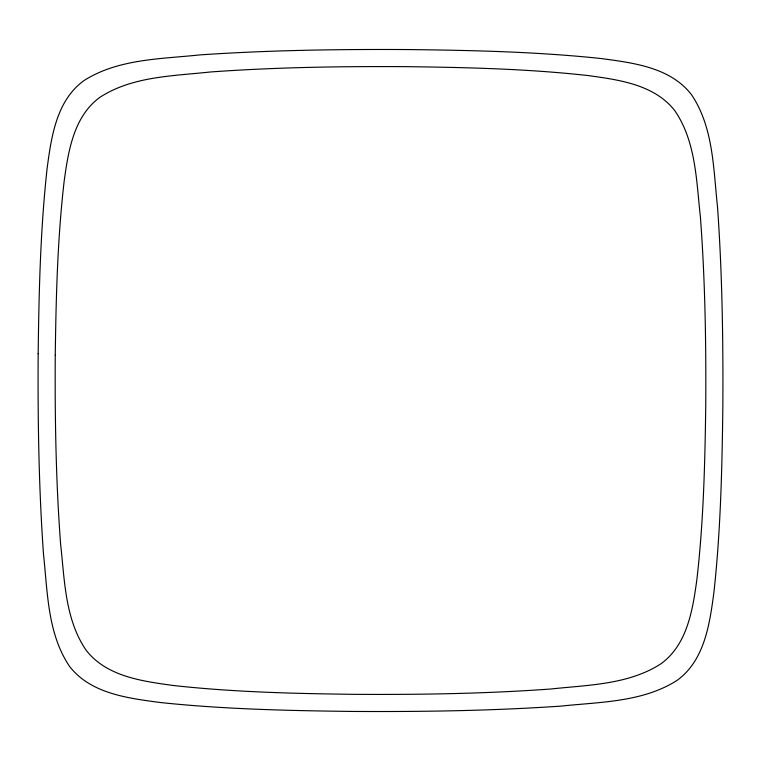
<?xml version="1.0" encoding="UTF-8"?>
<svg xmlns="http://www.w3.org/2000/svg" width="761" height="761" viewBox="0 0 761 761"><rect width="100%" height="100%" fill="white"/><g stroke="black" fill="none" stroke-linecap="round" stroke-linejoin="round"><path stroke-width="1.14" d="M38.164 353.732C37.755 420.614 38.773 487.563 43.501 554.303C47.639 592.144 47.458 633.628 69.536 666.36C90.844 693.88 128.238 698.198 160.343 702.517C224.21 709.262 288.495 710.66 352.666 711.44C422.184 711.839 491.768 710.831 561.142 706.094C600.229 701.937 642.817 702.241 677.081 680.382C704.696 660.358 709.709 623.782 713.913 592.391C720.648 530.931 722.056 469.042 722.836 407.268C723.245 340.386 722.227 273.437 717.499 206.697C713.361 168.856 713.542 127.372 691.464 94.64C670.156 67.12 632.762 62.802 600.657 58.483C536.79 51.738 472.505 50.34 408.334 49.56C338.816 49.161 269.232 50.169 199.858 54.906C160.771 59.063 118.183 58.759 83.919 80.618C56.304 100.642 51.291 137.218 47.087 168.609C40.352 230.069 38.944 291.958 38.164 353.732M55.258 355.339C54.849 418.265 55.886 481.256 60.604 544.029C64.637 579.977 64.961 619.34 86.164 650.275C106.54 676.491 142.041 681.162 172.737 685.423C232.999 692.139 293.689 693.566 354.265 694.336C419.834 694.745 485.461 693.728 550.878 689C588.063 684.948 628.529 684.757 660.995 663.754C687.297 644.643 692.662 609.989 696.819 579.987C703.525 522.151 704.962 463.839 705.742 405.661C706.151 342.735 705.114 279.744 700.396 216.971C696.363 181.023 696.039 141.66 674.836 110.726C654.46 84.509 618.959 79.838 588.263 75.577C528.001 68.861 467.311 67.434 406.735 66.664C341.166 66.255 275.539 67.272 210.122 72C172.937 76.052 132.471 76.243 100.005 97.246C73.703 116.357 68.338 151.011 64.181 181.013C57.475 238.849 56.038 297.161 55.258 355.339"/></g></svg>
